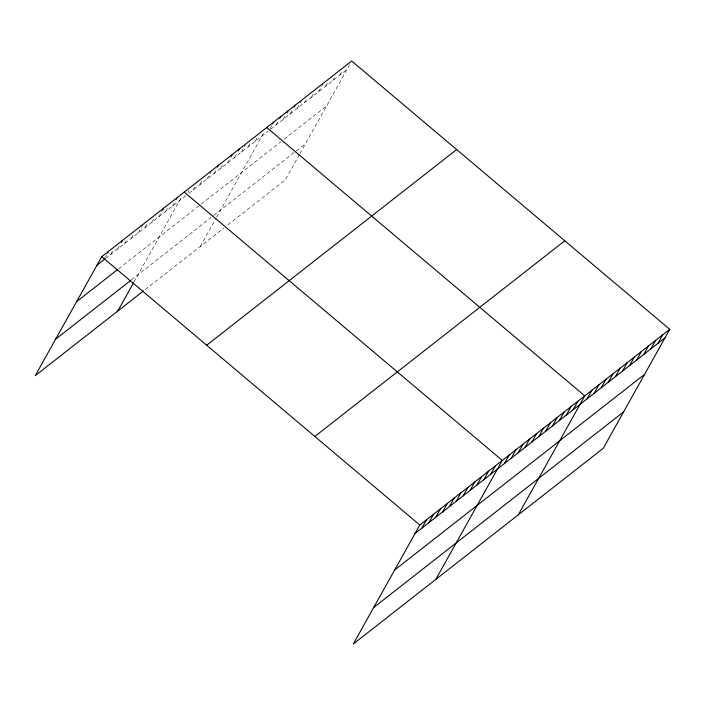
<?xml version="1.0" encoding="UTF-8"?>
<svg xmlns="http://www.w3.org/2000/svg" width="705" height="705" viewBox="0 0 705 705"><rect width="100%" height="100%" fill="white"/><g stroke="black" fill="none" stroke-linecap="round" stroke-linejoin="round"><path stroke-width="0.53" stroke-dasharray="3.52 2.64" d="M105.442 256.981L106.499 255.087M110.729 254.443L113.373 249.702M117.603 249.059L120.247 244.327M124.477 243.683L126.592 239.894M131.35 238.299L133.465 234.509M138.224 232.914L142.454 225.344M145.098 227.539L147.742 222.798M151.972 222.154L154.615 217.422M158.845 216.779L162.547 210.143M165.719 211.394L168.363 206.662M172.593 206.01L175.237 201.278M134.029 281.93L182.11 195.893M187.927 192.412L188.984 190.517M193.214 189.874L195.329 186.085M200.088 184.49L202.203 180.7M206.962 179.105L211.2 171.535M213.835 173.73L216.479 168.997M220.709 168.345L223.353 163.613M227.583 162.97L231.293 156.334M234.457 157.585L236.572 153.796M241.33 152.201L245.569 144.631M248.204 146.825L250.848 142.093M255.078 141.441L257.722 136.708M200.22 246.512L216.012 218.268M216.523 217.351L264.067 132.276M270.094 128.627L272.209 124.838M276.113 124.97L278.766 120.238M283.199 119.427L285.842 114.695M290.284 113.884L292.927 109.152M297.36 108.341L301.599 100.762M304.445 102.798L307.089 98.066M311.531 97.255L314.174 92.522M318.607 91.712L322.846 84.133M325.692 86.169L328.336 81.428M332.778 80.626L335.421 75.884M339.854 75.074L342.507 70.341M299.466 154.474L285.208 179.987L226.975 225.574M299.977 153.558L349.583 64.798M105.574 258.479L186.34 195.25M188.922 193.232L268.252 131.13M270.605 129.288L346.939 69.531M118.713 268.693L200.343 204.794M201.198 204.124L280.925 141.714M284.071 139.246L326.565 105.988M131.236 280.017L211.139 217.466M213.721 215.448L305.582 143.538M145.23 289.561L223.829 228.032"/><path stroke-width="1.06" d="M669.75 329.341L419.792 525.014L353.302 643.991L603.26 448.318L669.75 329.341L351.698 61.009L101.74 256.682L35.25 375.659L143.512 290.909M104.913 257.924L103.855 259.819L96.982 265.203M107.557 253.192L108.614 251.297M121.304 242.432L122.362 240.537M162.547 210.143L163.604 208.248M176.294 199.383L177.36 197.488M117.735 311.09L133.527 282.837M217.537 167.103L218.603 165.208M231.293 156.334L232.35 154.439M238.167 150.958L239.224 149.063M272.738 123.886L273.796 121.991M279.823 118.343L280.881 116.448M286.909 112.8L287.966 110.905M293.985 107.257L295.043 105.362M421.898 528.151L426.666 519.629M428.772 522.775L433.54 514.253M435.646 517.391L440.413 508.869M442.52 512.015L447.287 503.485M449.393 506.631L454.161 498.109M456.267 501.246L461.035 492.724M463.141 495.871L467.909 487.349M470.024 490.486L474.782 481.964M476.897 485.111L481.656 476.58M483.771 479.726L488.53 471.204M490.645 474.342L495.403 465.82M435.787 579.422L502.277 460.444L184.234 192.112M504.392 463.582L509.151 455.06M511.266 458.206L516.025 449.684M518.14 452.822L522.899 444.3M525.014 447.437L529.772 438.915M531.887 442.061L536.646 433.54M538.761 436.677L543.52 428.155M545.635 431.301L550.393 422.78M552.509 425.917L557.267 417.395M559.382 420.532L564.141 412.011M566.256 415.157L571.015 406.635M573.13 409.772L577.889 401.251M518.272 514.844L584.762 395.875L266.719 127.534M587.08 398.854L591.847 390.323M594.165 393.302L598.933 384.78M601.25 387.759L606.009 379.237M608.327 382.216L613.094 373.694M615.412 376.673L620.171 368.151M622.497 371.13L627.256 362.608M629.574 365.587L634.341 357.065M636.659 360.043L641.418 351.522M643.744 354.5L648.503 345.979M650.821 348.957L655.588 340.436M657.906 343.414L662.665 334.884M76.607 301.652L117.85 269.363M55.624 339.211L130.372 280.687M206.697 345.23L456.655 149.557M314.835 436.465L564.793 240.793M415.025 533.535L664.991 337.862M394.659 569.984L644.617 374.32M373.668 607.543L623.625 411.87M101.74 256.682L419.792 525.014"/></g></svg>
